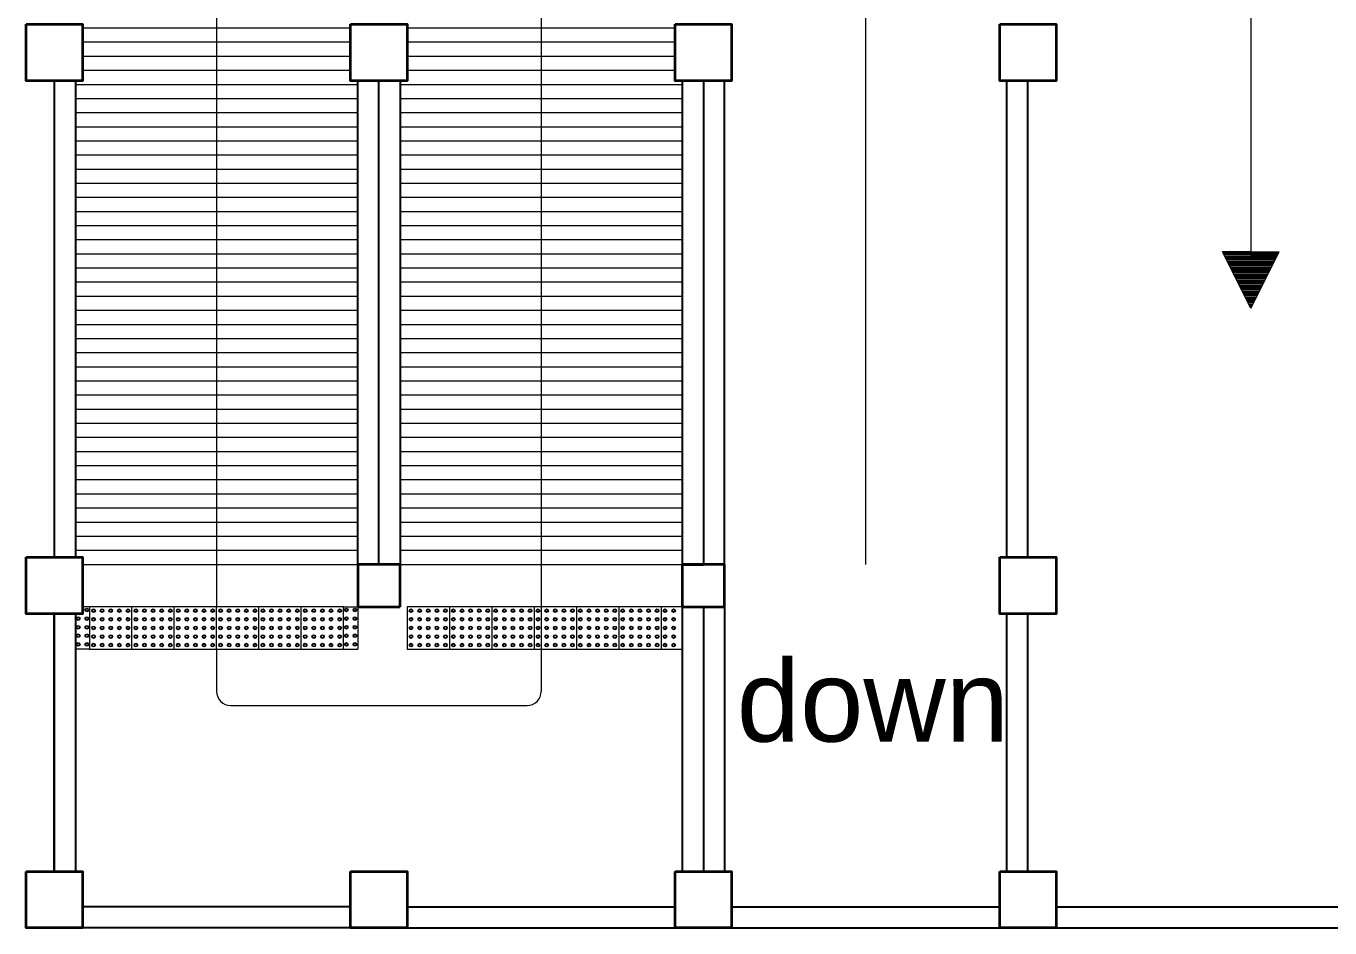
# Model space of a CAD drawing. Header units: millimetres. Extents: x 116 to 538, y 77 to 149.
# Drawn here: x 239.65 to 248.89, y 111.11 to 117.5 of the extents above; entities that cross this region are included whole.
import ezdxf

# ---------------------------------------------------------------- set-up
doc = ezdxf.new("R2010")
doc.units = ezdxf.units.MM
doc.header["$MEASUREMENT"] = 0
doc.styles.add('SWISSLT175', font='swissl.ttf', dxfattribs={"height": 0.175})

msp = doc.modelspace()

# ---------------------------------------------------------------- linework, layer by layer
at = {"color": 8, "lineweight": 9}
for p, q in [((241.0004, 126.5851), (241.0004, 113.3851)), ((245.6004, 113.6851), (245.6004, 126.5851)), ((243.3004, 123.7693), (243.3004, 112.7851)), ((248.3301, 123.2166), (248.3301, 115.8988)), ((240.0504, 117.4851), (241.9504, 117.4851)), ((242.3504, 117.4851), (244.2504, 117.4851)), ((240.0504, 117.3851), (241.9504, 117.3851)), ((242.3504, 117.3851), (244.2504, 117.3851)), ((240.0504, 117.2851), (241.9504, 117.2851)), ((242.3504, 117.2851), (244.2504, 117.2851)), ((240.0504, 117.1851), (241.9504, 117.1851)), ((242.3504, 117.1851), (244.2504, 117.1851)), ((240.0004, 117.0851), (242.0004, 117.0851)), ((242.3004, 117.0851), (244.3004, 117.0851)), ((240.0004, 116.9851), (242.0004, 116.9851)), ((242.3004, 116.9851), (244.3004, 116.9851)), ((240.0004, 116.8851), (242.0004, 116.8851)), ((242.3004, 116.8851), (244.3004, 116.8851)), ((240.0004, 116.7851), (242.0004, 116.7851)), ((242.3004, 116.7851), (244.3004, 116.7851)), ((240.0004, 116.6851), (242.0004, 116.6851)), ((242.3004, 116.6851), (244.3004, 116.6851)), ((240.0004, 116.5851), (242.0004, 116.5851)), ((242.3004, 116.5851), (244.3004, 116.5851)), ((240.0004, 116.4851), (242.0004, 116.4851)), ((242.3004, 116.4851), (244.3004, 116.4851)), ((240.0004, 116.3851), (242.0004, 116.3851)), ((242.3004, 116.3851), (244.3004, 116.3851)), ((240.0004, 116.2851), (242.0004, 116.2851)), ((242.3004, 116.2851), (244.3004, 116.2851)), ((240.0004, 116.1851), (242.0004, 116.1851)), ((242.3004, 116.1851), (244.3004, 116.1851)), ((240.0004, 116.0851), (242.0004, 116.0851)), ((242.3004, 116.0851), (244.3004, 116.0851)), ((240.0004, 115.9851), (242.0004, 115.9851)), ((242.3004, 115.9851), (244.3004, 115.9851)), ((240.0004, 115.8851), (242.0004, 115.8851)), ((242.3004, 115.8851), (244.3004, 115.8851)), ((248.3301, 115.8988), (248.1301, 115.8988)), ((248.3301, 115.4988), (248.1301, 115.8988)), ((248.3301, 115.8888), (248.1351, 115.8888)), ((248.3301, 115.8788), (248.1401, 115.8788)), ((248.3301, 115.8688), (248.1451, 115.8688)), ((248.3301, 115.8988), (248.5301, 115.8988)), ((248.3301, 115.4988), (248.5301, 115.8988)), ((248.3301, 115.8888), (248.5251, 115.8888)), ((248.3301, 115.8788), (248.5201, 115.8788)), ((248.5151, 115.8688), (248.3301, 115.8688)), ((240.0004, 115.7851), (242.0004, 115.7851)), ((242.3004, 115.7851), (244.3004, 115.7851)), ((248.3301, 115.8588), (248.1501, 115.8588)), ((248.3301, 115.8488), (248.1551, 115.8488)), ((248.3301, 115.8388), (248.1601, 115.8388)), ((248.3301, 115.8288), (248.1651, 115.8288)), ((248.3301, 115.8188), (248.1701, 115.8188)), ((248.3301, 115.8088), (248.1751, 115.8088)), ((248.3301, 115.8088), (248.1751, 115.8088)), ((248.3301, 115.7988), (248.1801, 115.7988)), ((248.3301, 115.7888), (248.1851, 115.7888)), ((248.3301, 115.7788), (248.1901, 115.7788)), ((248.5101, 115.8588), (248.3301, 115.8588)), ((248.5051, 115.8488), (248.3301, 115.8488)), ((248.5001, 115.8388), (248.3301, 115.8388)), ((248.4951, 115.8288), (248.3301, 115.8288)), ((248.4901, 115.8188), (248.3301, 115.8188)), ((248.4851, 115.8088), (248.3301, 115.8088)), ((248.4851, 115.8088), (248.3301, 115.8088)), ((248.4801, 115.7988), (248.3301, 115.7988)), ((248.4751, 115.7888), (248.3301, 115.7888)), ((248.4701, 115.7788), (248.3301, 115.7788)), ((240.0004, 115.6851), (242.0004, 115.6851)), ((242.3004, 115.6851), (244.3004, 115.6851)), ((248.3301, 115.7688), (248.1951, 115.7688)), ((248.3301, 115.7588), (248.2001, 115.7588)), ((248.3301, 115.7488), (248.2051, 115.7488)), ((248.3301, 115.7388), (248.2101, 115.7388)), ((248.3301, 115.7288), (248.2151, 115.7288)), ((248.3301, 115.7188), (248.2201, 115.7188)), ((248.3301, 115.7088), (248.2251, 115.7088)), ((248.3301, 115.6988), (248.2301, 115.6988)), ((248.3301, 115.6888), (248.2351, 115.6888)), ((248.4651, 115.7688), (248.3301, 115.7688)), ((248.4601, 115.7588), (248.3301, 115.7588)), ((248.4551, 115.7488), (248.3301, 115.7488)), ((248.4501, 115.7388), (248.3301, 115.7388)), ((248.4451, 115.7288), (248.3301, 115.7288)), ((248.4401, 115.7188), (248.3301, 115.7188)), ((248.4351, 115.7088), (248.3301, 115.7088)), ((248.4301, 115.6988), (248.3301, 115.6988)), ((248.4251, 115.6888), (248.3301, 115.6888)), ((248.3301, 115.6788), (248.2401, 115.6788)), ((248.3301, 115.6688), (248.2451, 115.6688)), ((248.3301, 115.6588), (248.2501, 115.6588)), ((248.3301, 115.6488), (248.2551, 115.6488)), ((248.3301, 115.6388), (248.2601, 115.6388)), ((248.3301, 115.6288), (248.2651, 115.6288)), ((248.3301, 115.6188), (248.2701, 115.6188)), ((248.3301, 115.6088), (248.2751, 115.6088)), ((248.3301, 115.5988), (248.2801, 115.5988)), ((248.4201, 115.6788), (248.3301, 115.6788)), ((248.4151, 115.6688), (248.3301, 115.6688)), ((248.4101, 115.6588), (248.3301, 115.6588)), ((248.4051, 115.6488), (248.3301, 115.6488)), ((248.4001, 115.6388), (248.3301, 115.6388)), ((248.3951, 115.6288), (248.3301, 115.6288)), ((248.3901, 115.6188), (248.3301, 115.6188)), ((248.3851, 115.6088), (248.3301, 115.6088)), ((248.3801, 115.5988), (248.3301, 115.5988)), ((240.0004, 115.5851), (242.0004, 115.5851)), ((242.3004, 115.5851), (244.3004, 115.5851)), ((248.3301, 115.5888), (248.2851, 115.5888)), ((248.3301, 115.5788), (248.2901, 115.5788)), ((248.3301, 115.5688), (248.2951, 115.5688)), ((248.3301, 115.5588), (248.3001, 115.5588)), ((248.3301, 115.5488), (248.3051, 115.5488)), ((248.3301, 115.5388), (248.3101, 115.5388)), ((248.3301, 115.5288), (248.3151, 115.5288)), ((248.3301, 115.5188), (248.3201, 115.5188)), ((248.3301, 115.5088), (248.3251, 115.5088)), ((248.3751, 115.5888), (248.3301, 115.5888)), ((248.3701, 115.5788), (248.3301, 115.5788)), ((248.3651, 115.5688), (248.3301, 115.5688)), ((248.3601, 115.5588), (248.3301, 115.5588)), ((248.3551, 115.5488), (248.3301, 115.5488)), ((248.3501, 115.5388), (248.3301, 115.5388)), ((248.3451, 115.5288), (248.3301, 115.5288)), ((248.3401, 115.5188), (248.3301, 115.5188)), ((248.3351, 115.5088), (248.3301, 115.5088)), ((240.0004, 115.4851), (242.0004, 115.4851)), ((242.3004, 115.4851), (244.3004, 115.4851)), ((240.0004, 115.3851), (242.0004, 115.3851)), ((242.3004, 115.3851), (244.3004, 115.3851)), ((240.0004, 115.2851), (242.0004, 115.2851)), ((242.3004, 115.2851), (244.3004, 115.2851)), ((240.0004, 115.1851), (242.0004, 115.1851)), ((242.3004, 115.1851), (244.3004, 115.1851)), ((240.0004, 115.0851), (242.0004, 115.0851)), ((242.3004, 115.0851), (244.3004, 115.0851)), ((240.0004, 114.9851), (242.0004, 114.9851)), ((242.3004, 114.9851), (244.3004, 114.9851)), ((240.0004, 114.8851), (242.0004, 114.8851)), ((242.3004, 114.8851), (244.3004, 114.8851)), ((240.0004, 114.7851), (242.0004, 114.7851)), ((242.3004, 114.7851), (244.3004, 114.7851)), ((240.0004, 114.6851), (242.0004, 114.6851)), ((242.3004, 114.6851), (244.3004, 114.6851)), ((240.0004, 114.5851), (242.0004, 114.5851)), ((242.3004, 114.5851), (244.3004, 114.5851)), ((240.0004, 114.4851), (242.0004, 114.4851)), ((242.3004, 114.4851), (244.3004, 114.4851)), ((240.0004, 114.3851), (242.0004, 114.3851)), ((242.3004, 114.3851), (244.3004, 114.3851)), ((240.0004, 114.2851), (242.0004, 114.2851)), ((242.3004, 114.2851), (244.3004, 114.2851)), ((240.0004, 114.1851), (242.0004, 114.1851)), ((242.3004, 114.1851), (244.3004, 114.1851)), ((240.0004, 114.0851), (242.0004, 114.0851)), ((242.3004, 114.0851), (244.3004, 114.0851)), ((240.0004, 113.9851), (242.0004, 113.9851)), ((242.3004, 113.9851), (244.3004, 113.9851)), ((240.0004, 113.8851), (242.0004, 113.8851)), ((242.3004, 113.8851), (244.3004, 113.8851)), ((240.0004, 113.7851), (242.0004, 113.7851)), ((242.3004, 113.7851), (244.3004, 113.7851)), ((240.0504, 113.6851), (242.0004, 113.6851)), ((242.3004, 113.6851), (244.3004, 113.6851)), ((240.1004, 113.3851), (240.0504, 113.3851)), ((240.4004, 113.3851), (240.1004, 113.3851)), ((240.1004, 113.3851), (240.1004, 113.0851)), ((240.4004, 113.0851), (240.4004, 113.3851)), ((240.7004, 113.3851), (240.4004, 113.3851)), ((240.7004, 113.0851), (240.7004, 113.3851)), ((241.0004, 113.3851), (240.7004, 113.3851)), ((241.0004, 113.0851), (241.0004, 113.3851)), ((241.3004, 113.3851), (241.0004, 113.3851)), ((241.3004, 113.0851), (241.3004, 113.3851)), ((241.6004, 113.3851), (241.3004, 113.3851)), ((241.6004, 113.0851), (241.6004, 113.3851)), ((241.9004, 113.3851), (241.6004, 113.3851)), ((241.9004, 113.0851), (241.9004, 113.3851)), ((241.9004, 113.3851), (242.0004, 113.3851)), ((242.0004, 113.3851), (242.0004, 113.0851)), ((242.6504, 113.3851), (242.3504, 113.3851)), ((242.3504, 113.3851), (242.3504, 113.0851)), ((242.9504, 113.3851), (242.6504, 113.3851)), ((242.6504, 113.3851), (242.6504, 113.0851)), ((243.2504, 113.3851), (242.9504, 113.3851)), ((242.9504, 113.3851), (242.9504, 113.0851)), ((243.5504, 113.3851), (243.2504, 113.3851)), ((243.2504, 113.3851), (243.2504, 113.0851)), ((243.8504, 113.3851), (243.5504, 113.3851)), ((243.5504, 113.3851), (243.5504, 113.0851)), ((244.1504, 113.3851), (243.8504, 113.3851)), ((243.8504, 113.3851), (243.8504, 113.0851)), ((244.4504, 113.3851), (244.1504, 113.3851)), ((244.1504, 113.3851), (244.1504, 113.0851)), ((240.1004, 113.0851), (240.0004, 113.0851)), ((240.1004, 113.0851), (240.4004, 113.0851)), ((240.4004, 113.0851), (240.7004, 113.0851)), ((240.7004, 113.0851), (241.0004, 113.0851)), ((241.0004, 113.0851), (241.3004, 113.0851)), ((241.0004, 113.0851), (241.0004, 112.7851)), ((241.3004, 113.0851), (241.6004, 113.0851)), ((241.6004, 113.0851), (241.9004, 113.0851)), ((241.9004, 113.0851), (242.0004, 113.0851)), ((242.3504, 113.0851), (242.6504, 113.0851)), ((242.6504, 113.0851), (242.9504, 113.0851)), ((242.9504, 113.0851), (243.2504, 113.0851)), ((243.2504, 113.0851), (243.5504, 113.0851)), ((243.5504, 113.0851), (243.8504, 113.0851)), ((243.8504, 113.0851), (244.1504, 113.0851)), ((244.1504, 113.0851), (244.3004, 113.0851)), ((241.1004, 112.6851), (243.2004, 112.6851))]:
    msp.add_line(p, q, dxfattribs=at)
at = {"color": 8, "lineweight": 25}
for p, q in [((239.8504, 117.1101), (239.8504, 113.7351)), ((240.0004, 117.1101), (240.0004, 113.7351)), ((242.0004, 113.6851), (242.0004, 117.1101)), ((242.1504, 113.6851), (242.1504, 117.1101)), ((242.3004, 117.1101), (242.3004, 113.6851)), ((244.3004, 117.1101), (244.3004, 113.6851)), ((244.4504, 117.1101), (244.4504, 113.6851)), ((244.6004, 113.6851), (244.6004, 117.1101)), ((246.6004, 113.7351), (246.6004, 117.1101)), ((246.7504, 113.7351), (246.7504, 117.1101)), ((244.3004, 113.6851), (244.3004, 111.5101)), ((244.6004, 113.6851), (244.6004, 111.5101)), ((244.4504, 113.3851), (244.4504, 111.5101)), ((239.8504, 111.5101), (239.8504, 113.3351)), ((239.8504, 113.3351), (239.8504, 111.5101)), ((240.0004, 113.3351), (240.0004, 111.5101)), ((246.6004, 111.5101), (246.6004, 113.3351)), ((246.7504, 111.5101), (246.7504, 113.3351)), ((241.9504, 111.2601), (240.0504, 111.2601)), ((242.3504, 111.2601), (244.2504, 111.2601)), ((244.6504, 111.2601), (246.5504, 111.2601)), ((246.9504, 111.2601), (249.9504, 111.2601)), ((241.9504, 111.1101), (240.0504, 111.1101)), ((242.3504, 111.1101), (246.5504, 111.1101)), ((246.9504, 111.1101), (249.9504, 111.1101))]:
    msp.add_line(p, q, dxfattribs=at)
at = {"color": 8, "lineweight": 35}
for p, q in [((242.0004, 113.6851), (242.0004, 113.3851)), ((242.3004, 113.6851), (242.0004, 113.6851)), ((242.0004, 113.6851), (242.0004, 113.3851)), ((242.3004, 113.3851), (242.3004, 113.6851)), ((242.3004, 113.3851), (242.3004, 113.6851)), ((244.3004, 113.6851), (244.4504, 113.6851)), ((244.3004, 113.6851), (244.3004, 113.3851)), ((244.6004, 113.6851), (244.3004, 113.6851)), ((244.3004, 113.6851), (244.3004, 113.3851)), ((244.6004, 113.3851), (244.6004, 113.6851)), ((244.6004, 113.3851), (244.6004, 113.6851)), ((242.0004, 113.3851), (242.3004, 113.3851)), ((244.3004, 113.3851), (244.6004, 113.3851)), ((244.3004, 113.3851), (244.6004, 113.3851))]:
    msp.add_line(p, q, dxfattribs=at)
for points in [[(239.6504, 117.5101), (240.0504, 117.5101), (240.0504, 117.1101), (239.6504, 117.1101)], [(241.9504, 117.5101), (242.3504, 117.5101), (242.3504, 117.1101), (241.9504, 117.1101)], [(244.2504, 117.5101), (244.6504, 117.5101), (244.6504, 117.1101), (244.2504, 117.1101)], [(246.5504, 117.5101), (246.9504, 117.5101), (246.9504, 117.1101), (246.5504, 117.1101)], [(239.6504, 113.7351), (240.0504, 113.7351), (240.0504, 113.3351), (239.6504, 113.3351)], [(246.5504, 113.7351), (246.9504, 113.7351), (246.9504, 113.3351), (246.5504, 113.3351)], [(239.6504, 111.5101), (240.0504, 111.5101), (240.0504, 111.1101), (239.6504, 111.1101)], [(241.9504, 111.5101), (242.3504, 111.5101), (242.3504, 111.1101), (241.9504, 111.1101)], [(244.2504, 111.5101), (244.6504, 111.5101), (244.6504, 111.1101), (244.2504, 111.1101)], [(246.5504, 111.5101), (246.9504, 111.5101), (246.9504, 111.1101), (246.5504, 111.1101)]]:
    msp.add_lwpolyline(points, close=True, dxfattribs=at)
at = {"color": 8, "lineweight": 9}
for centre, radius in [((240.0809, 113.3621), 0.013), ((241.9199, 113.3621), 0.013), ((241.9809, 113.3621), 0.013), ((240.0199, 113.3011), 0.013), ((240.0199, 113.3011), 0.009), ((240.0809, 113.3011), 0.013), ((240.0809, 113.3621), 0.009), ((240.0809, 113.3011), 0.009), ((240.1284, 113.3571), 0.013), ((240.1284, 113.2961), 0.013), ((240.1284, 113.3571), 0.009), ((240.1284, 113.2961), 0.009), ((240.1894, 113.3571), 0.013), ((240.1894, 113.2961), 0.013), ((240.1894, 113.3571), 0.009), ((240.1894, 113.2961), 0.009), ((240.2504, 113.3571), 0.013), ((240.2504, 113.2961), 0.013), ((240.2504, 113.3571), 0.009), ((240.2504, 113.2961), 0.009), ((240.3114, 113.3571), 0.013), ((240.3114, 113.2961), 0.013), ((240.3114, 113.3571), 0.009), ((240.3114, 113.2961), 0.009), ((240.3724, 113.3571), 0.013), ((240.3724, 113.2961), 0.013), ((240.3724, 113.3571), 0.009), ((240.3724, 113.2961), 0.009), ((240.4284, 113.3571), 0.013), ((240.4284, 113.2961), 0.013), ((240.4284, 113.3571), 0.009), ((240.4284, 113.2961), 0.009), ((240.4894, 113.3571), 0.013), ((240.4894, 113.2961), 0.013), ((240.4894, 113.3571), 0.009), ((240.4894, 113.2961), 0.009), ((240.5504, 113.3571), 0.013), ((240.5504, 113.2961), 0.013), ((240.5504, 113.3571), 0.009), ((240.5504, 113.2961), 0.009), ((240.6114, 113.3571), 0.013), ((240.6114, 113.2961), 0.013), ((240.6114, 113.3571), 0.009), ((240.6114, 113.2961), 0.009), ((240.6724, 113.3571), 0.013), ((240.6724, 113.2961), 0.013), ((240.6724, 113.3571), 0.009), ((240.6724, 113.2961), 0.009), ((240.7284, 113.3571), 0.013), ((240.7284, 113.2961), 0.013), ((240.7284, 113.3571), 0.009), ((240.7284, 113.2961), 0.009), ((240.7894, 113.3571), 0.013), ((240.7894, 113.2961), 0.013), ((240.7894, 113.3571), 0.009), ((240.7894, 113.2961), 0.009), ((240.8504, 113.3571), 0.013), ((240.8504, 113.2961), 0.013), ((240.8504, 113.3571), 0.009), ((240.8504, 113.2961), 0.009), ((240.9114, 113.3571), 0.013), ((240.9114, 113.2961), 0.013), ((240.9114, 113.3571), 0.009), ((240.9114, 113.2961), 0.009), ((240.9724, 113.3571), 0.013), ((240.9724, 113.2961), 0.013), ((240.9724, 113.3571), 0.009), ((240.9724, 113.2961), 0.009), ((241.0284, 113.3571), 0.013), ((241.0284, 113.2961), 0.013), ((241.0284, 113.3571), 0.009), ((241.0284, 113.2961), 0.009), ((241.0894, 113.3571), 0.013), ((241.0894, 113.2961), 0.013), ((241.0894, 113.3571), 0.009), ((241.0894, 113.2961), 0.009), ((241.1504, 113.3571), 0.013), ((241.1504, 113.2961), 0.013), ((241.1504, 113.3571), 0.009), ((241.1504, 113.2961), 0.009), ((241.2114, 113.3571), 0.013), ((241.2114, 113.2961), 0.013), ((241.2114, 113.3571), 0.009), ((241.2114, 113.2961), 0.009), ((241.2724, 113.3571), 0.013), ((241.2724, 113.2961), 0.013), ((241.2724, 113.3571), 0.009), ((241.2724, 113.2961), 0.009), ((241.3284, 113.3571), 0.013), ((241.3284, 113.2961), 0.013), ((241.3284, 113.3571), 0.009), ((241.3284, 113.2961), 0.009), ((241.3894, 113.3571), 0.013), ((241.3894, 113.2961), 0.013), ((241.3894, 113.3571), 0.009), ((241.3894, 113.2961), 0.009), ((241.4504, 113.3571), 0.013), ((241.4504, 113.2961), 0.013), ((241.4504, 113.3571), 0.009), ((241.4504, 113.2961), 0.009), ((241.5114, 113.3571), 0.013), ((241.5114, 113.2961), 0.013), ((241.5114, 113.3571), 0.009), ((241.5114, 113.2961), 0.009), ((241.5724, 113.3571), 0.013), ((241.5724, 113.2961), 0.013), ((241.5724, 113.3571), 0.009), ((241.5724, 113.2961), 0.009), ((241.6284, 113.3571), 0.013), ((241.6284, 113.2961), 0.013), ((241.6284, 113.3571), 0.009), ((241.6284, 113.2961), 0.009), ((241.6894, 113.3571), 0.013), ((241.6894, 113.2961), 0.013), ((241.6894, 113.3571), 0.009), ((241.6894, 113.2961), 0.009), ((241.7504, 113.3571), 0.013), ((241.7504, 113.2961), 0.013), ((241.7504, 113.3571), 0.009), ((241.7504, 113.2961), 0.009), ((241.8114, 113.3571), 0.013), ((241.8114, 113.2961), 0.013), ((241.8114, 113.3571), 0.009), ((241.8114, 113.2961), 0.009), ((241.8724, 113.3571), 0.013), ((241.8724, 113.2961), 0.013), ((241.8724, 113.3571), 0.009), ((241.8724, 113.2961), 0.009), ((241.9199, 113.3011), 0.013), ((241.9199, 113.3621), 0.009), ((241.9199, 113.3011), 0.009), ((241.9809, 113.3011), 0.013), ((241.9809, 113.3621), 0.009), ((241.9809, 113.3011), 0.009), ((242.3784, 113.3571), 0.013), ((242.3784, 113.2961), 0.013), ((242.3784, 113.3571), 0.009), ((242.3784, 113.2961), 0.009), ((242.4394, 113.3571), 0.013), ((242.4394, 113.2961), 0.013), ((242.4394, 113.3571), 0.009), ((242.4394, 113.2961), 0.009), ((242.5004, 113.3571), 0.013), ((242.5004, 113.2961), 0.013), ((242.5004, 113.3571), 0.009), ((242.5004, 113.2961), 0.009), ((242.5614, 113.3571), 0.013), ((242.5614, 113.2961), 0.013), ((242.5614, 113.3571), 0.009), ((242.5614, 113.2961), 0.009), ((242.6224, 113.3571), 0.013), ((242.6224, 113.2961), 0.013), ((242.6224, 113.3571), 0.009), ((242.6224, 113.2961), 0.009), ((242.6784, 113.3571), 0.013), ((242.6784, 113.2961), 0.013), ((242.6784, 113.3571), 0.009), ((242.6784, 113.2961), 0.009), ((242.7394, 113.3571), 0.013), ((242.7394, 113.2961), 0.013), ((242.7394, 113.3571), 0.009), ((242.7394, 113.2961), 0.009), ((242.8004, 113.3571), 0.013), ((242.8004, 113.2961), 0.013), ((242.8004, 113.3571), 0.009), ((242.8004, 113.2961), 0.009), ((242.8614, 113.3571), 0.013), ((242.8614, 113.2961), 0.013), ((242.8614, 113.3571), 0.009), ((242.8614, 113.2961), 0.009), ((242.9224, 113.3571), 0.013), ((242.9224, 113.2961), 0.013), ((242.9224, 113.3571), 0.009), ((242.9224, 113.2961), 0.009), ((242.9784, 113.3571), 0.013), ((242.9784, 113.2961), 0.013), ((242.9784, 113.3571), 0.009), ((242.9784, 113.2961), 0.009), ((243.0394, 113.3571), 0.013), ((243.0394, 113.2961), 0.013), ((243.0394, 113.3571), 0.009), ((243.0394, 113.2961), 0.009), ((243.1004, 113.3571), 0.013), ((243.1004, 113.2961), 0.013), ((243.1004, 113.3571), 0.009), ((243.1004, 113.2961), 0.009), ((243.1614, 113.3571), 0.013), ((243.1614, 113.2961), 0.013), ((243.1614, 113.3571), 0.009), ((243.1614, 113.2961), 0.009), ((243.2224, 113.3571), 0.013), ((243.2224, 113.2961), 0.013), ((243.2224, 113.3571), 0.009), ((243.2224, 113.2961), 0.009), ((243.2784, 113.3571), 0.013), ((243.2784, 113.2961), 0.013), ((243.2784, 113.3571), 0.009), ((243.2784, 113.2961), 0.009), ((243.3394, 113.3571), 0.013), ((243.3394, 113.2961), 0.013), ((243.3394, 113.3571), 0.009), ((243.3394, 113.2961), 0.009), ((243.4004, 113.3571), 0.013), ((243.4004, 113.2961), 0.013), ((243.4004, 113.3571), 0.009), ((243.4004, 113.2961), 0.009), ((243.4614, 113.3571), 0.013), ((243.4614, 113.2961), 0.013), ((243.4614, 113.3571), 0.009), ((243.4614, 113.2961), 0.009), ((243.5224, 113.3571), 0.013), ((243.5224, 113.2961), 0.013), ((243.5224, 113.3571), 0.009), ((243.5224, 113.2961), 0.009), ((243.5784, 113.3571), 0.013), ((243.5784, 113.2961), 0.013), ((243.5784, 113.3571), 0.009), ((243.5784, 113.2961), 0.009), ((243.6394, 113.3571), 0.013), ((243.6394, 113.2961), 0.013), ((243.6394, 113.3571), 0.009), ((243.6394, 113.2961), 0.009), ((243.7004, 113.3571), 0.013), ((243.7004, 113.2961), 0.013), ((243.7004, 113.3571), 0.009), ((243.7004, 113.2961), 0.009), ((243.7614, 113.3571), 0.013), ((243.7614, 113.2961), 0.013), ((243.7614, 113.3571), 0.009), ((243.7614, 113.2961), 0.009), ((243.8224, 113.3571), 0.013), ((243.8224, 113.2961), 0.013), ((243.8224, 113.3571), 0.009), ((243.8224, 113.2961), 0.009), ((243.8784, 113.3571), 0.013), ((243.8784, 113.2961), 0.013), ((243.8784, 113.3571), 0.009), ((243.8784, 113.2961), 0.009), ((243.9394, 113.3571), 0.013), ((243.9394, 113.2961), 0.013), ((243.9394, 113.3571), 0.009), ((243.9394, 113.2961), 0.009), ((244.0004, 113.3571), 0.013), ((244.0004, 113.2961), 0.013), ((244.0004, 113.3571), 0.009), ((244.0004, 113.2961), 0.009), ((244.0614, 113.3571), 0.013), ((244.0614, 113.2961), 0.013), ((244.0614, 113.3571), 0.009), ((244.0614, 113.2961), 0.009), ((244.1224, 113.3571), 0.013), ((244.1224, 113.2961), 0.013), ((244.1224, 113.3571), 0.009), ((244.1224, 113.2961), 0.009), ((244.1784, 113.3571), 0.013), ((244.1784, 113.2961), 0.013), ((244.1784, 113.3571), 0.009), ((244.1784, 113.2961), 0.009), ((244.2394, 113.3571), 0.013), ((244.2394, 113.2961), 0.013), ((244.2394, 113.3571), 0.009), ((244.2394, 113.2961), 0.009), ((240.0199, 113.2401), 0.013), ((240.0199, 113.1791), 0.013), ((240.0199, 113.2401), 0.009), ((240.0199, 113.1791), 0.009), ((240.0809, 113.2401), 0.013), ((240.0809, 113.1791), 0.013), ((240.0809, 113.2401), 0.009), ((240.0809, 113.1791), 0.009), ((240.1284, 113.2351), 0.013), ((240.1284, 113.2351), 0.009), ((240.1894, 113.2351), 0.013), ((240.1894, 113.2351), 0.009), ((240.2504, 113.2351), 0.013), ((240.2504, 113.2351), 0.009), ((240.3114, 113.2351), 0.013), ((240.3114, 113.2351), 0.009), ((240.3724, 113.2351), 0.013), ((240.3724, 113.2351), 0.009), ((240.4284, 113.2351), 0.013), ((240.4284, 113.2351), 0.009), ((240.4894, 113.2351), 0.013), ((240.4894, 113.2351), 0.009), ((240.5504, 113.2351), 0.013), ((240.5504, 113.2351), 0.009), ((240.6114, 113.2351), 0.013), ((240.6114, 113.2351), 0.009), ((240.6724, 113.2351), 0.013), ((240.6724, 113.2351), 0.009), ((240.7284, 113.2351), 0.013), ((240.7284, 113.2351), 0.009), ((240.7894, 113.2351), 0.013), ((240.7894, 113.2351), 0.009), ((240.8504, 113.2351), 0.013), ((240.8504, 113.2351), 0.009), ((240.9114, 113.2351), 0.013), ((240.9114, 113.2351), 0.009), ((240.9724, 113.2351), 0.013), ((240.9724, 113.2351), 0.009), ((241.0284, 113.2351), 0.013), ((241.0284, 113.2351), 0.009), ((241.0894, 113.2351), 0.013), ((241.0894, 113.2351), 0.009), ((241.1504, 113.2351), 0.013), ((241.1504, 113.2351), 0.009), ((241.2114, 113.2351), 0.013), ((241.2114, 113.2351), 0.009), ((241.2724, 113.2351), 0.013), ((241.2724, 113.2351), 0.009), ((241.3284, 113.2351), 0.013), ((241.3284, 113.2351), 0.009), ((241.3894, 113.2351), 0.013), ((241.3894, 113.2351), 0.009), ((241.4504, 113.2351), 0.013), ((241.4504, 113.2351), 0.009), ((241.5114, 113.2351), 0.013), ((241.5114, 113.2351), 0.009), ((241.5724, 113.2351), 0.013), ((241.5724, 113.2351), 0.009), ((241.6284, 113.2351), 0.013), ((241.6284, 113.2351), 0.009), ((241.6894, 113.2351), 0.013), ((241.6894, 113.2351), 0.009), ((241.7504, 113.2351), 0.013), ((241.7504, 113.2351), 0.009), ((241.8114, 113.2351), 0.013), ((241.8114, 113.2351), 0.009), ((241.8724, 113.2351), 0.013), ((241.8724, 113.2351), 0.009), ((241.9199, 113.2401), 0.013), ((241.9199, 113.1791), 0.013), ((241.9199, 113.2401), 0.009), ((241.9199, 113.1791), 0.009), ((241.9809, 113.2401), 0.013), ((241.9809, 113.1791), 0.013), ((241.9809, 113.2401), 0.009), ((241.9809, 113.1791), 0.009), ((242.3784, 113.2351), 0.013), ((242.3784, 113.2351), 0.009), ((242.4394, 113.2351), 0.013), ((242.4394, 113.2351), 0.009), ((242.5004, 113.2351), 0.013), ((242.5004, 113.2351), 0.009), ((242.5614, 113.2351), 0.013), ((242.5614, 113.2351), 0.009), ((242.6224, 113.2351), 0.013), ((242.6224, 113.2351), 0.009), ((242.6784, 113.2351), 0.013), ((242.6784, 113.2351), 0.009), ((242.7394, 113.2351), 0.013), ((242.7394, 113.2351), 0.009), ((242.8004, 113.2351), 0.013), ((242.8004, 113.2351), 0.009), ((242.8614, 113.2351), 0.013), ((242.8614, 113.2351), 0.009), ((242.9224, 113.2351), 0.013), ((242.9224, 113.2351), 0.009), ((242.9784, 113.2351), 0.013), ((242.9784, 113.2351), 0.009), ((243.0394, 113.2351), 0.013), ((243.0394, 113.2351), 0.009), ((243.1004, 113.2351), 0.013), ((243.1004, 113.2351), 0.009), ((243.1614, 113.2351), 0.013), ((243.1614, 113.2351), 0.009), ((243.2224, 113.2351), 0.013), ((243.2224, 113.2351), 0.009), ((243.2784, 113.2351), 0.013), ((243.2784, 113.2351), 0.009), ((243.3394, 113.2351), 0.013), ((243.3394, 113.2351), 0.009), ((243.4004, 113.2351), 0.013), ((243.4004, 113.2351), 0.009), ((243.4614, 113.2351), 0.013), ((243.4614, 113.2351), 0.009), ((243.5224, 113.2351), 0.013), ((243.5224, 113.2351), 0.009), ((243.5784, 113.2351), 0.013), ((243.5784, 113.2351), 0.009), ((243.6394, 113.2351), 0.013), ((243.6394, 113.2351), 0.009), ((243.7004, 113.2351), 0.013), ((243.7004, 113.2351), 0.009), ((243.7614, 113.2351), 0.013), ((243.7614, 113.2351), 0.009), ((243.8224, 113.2351), 0.013), ((243.8224, 113.2351), 0.009), ((243.8784, 113.2351), 0.013), ((243.8784, 113.2351), 0.009), ((243.9394, 113.2351), 0.013), ((243.9394, 113.2351), 0.009), ((244.0004, 113.2351), 0.013), ((244.0004, 113.2351), 0.009), ((244.0614, 113.2351), 0.013), ((244.0614, 113.2351), 0.009), ((244.1224, 113.2351), 0.013), ((244.1224, 113.2351), 0.009), ((244.1784, 113.2351), 0.013), ((244.1784, 113.2351), 0.009), ((244.2394, 113.2351), 0.013), ((244.2394, 113.2351), 0.009), ((240.0199, 113.1181), 0.013), ((240.0199, 113.1181), 0.009), ((240.0809, 113.1181), 0.013), ((240.0809, 113.1181), 0.009), ((240.1284, 113.1741), 0.013), ((240.1284, 113.1131), 0.013), ((240.1284, 113.1741), 0.009), ((240.1284, 113.1131), 0.009), ((240.1894, 113.1741), 0.013), ((240.1894, 113.1131), 0.013), ((240.1894, 113.1741), 0.009), ((240.1894, 113.1131), 0.009), ((240.2504, 113.1741), 0.013), ((240.2504, 113.1131), 0.013), ((240.2504, 113.1741), 0.009), ((240.2504, 113.1131), 0.009), ((240.3114, 113.1741), 0.013), ((240.3114, 113.1131), 0.013), ((240.3114, 113.1741), 0.009), ((240.3114, 113.1131), 0.009), ((240.3724, 113.1741), 0.013), ((240.3724, 113.1131), 0.013), ((240.3724, 113.1741), 0.009), ((240.3724, 113.1131), 0.009), ((240.4284, 113.1741), 0.013), ((240.4284, 113.1131), 0.013), ((240.4284, 113.1741), 0.009), ((240.4284, 113.1131), 0.009), ((240.4894, 113.1741), 0.013), ((240.4894, 113.1131), 0.013), ((240.4894, 113.1741), 0.009), ((240.4894, 113.1131), 0.009), ((240.5504, 113.1741), 0.013), ((240.5504, 113.1131), 0.013), ((240.5504, 113.1741), 0.009), ((240.5504, 113.1131), 0.009), ((240.6114, 113.1741), 0.013), ((240.6114, 113.1131), 0.013), ((240.6114, 113.1741), 0.009), ((240.6114, 113.1131), 0.009), ((240.6724, 113.1741), 0.013), ((240.6724, 113.1131), 0.013), ((240.6724, 113.1741), 0.009), ((240.6724, 113.1131), 0.009), ((240.7284, 113.1741), 0.013), ((240.7284, 113.1131), 0.013), ((240.7284, 113.1741), 0.009), ((240.7284, 113.1131), 0.009), ((240.7894, 113.1741), 0.013), ((240.7894, 113.1131), 0.013), ((240.7894, 113.1741), 0.009), ((240.7894, 113.1131), 0.009), ((240.8504, 113.1741), 0.013), ((240.8504, 113.1131), 0.013), ((240.8504, 113.1741), 0.009), ((240.8504, 113.1131), 0.009), ((240.9114, 113.1741), 0.013), ((240.9114, 113.1131), 0.013), ((240.9114, 113.1741), 0.009), ((240.9114, 113.1131), 0.009), ((240.9724, 113.1741), 0.013), ((240.9724, 113.1131), 0.013), ((240.9724, 113.1741), 0.009), ((240.9724, 113.1131), 0.009), ((241.0284, 113.1741), 0.013), ((241.0284, 113.1131), 0.013), ((241.0284, 113.1741), 0.009), ((241.0284, 113.1131), 0.009), ((241.0894, 113.1741), 0.013), ((241.0894, 113.1131), 0.013), ((241.0894, 113.1741), 0.009), ((241.0894, 113.1131), 0.009), ((241.1504, 113.1741), 0.013), ((241.1504, 113.1131), 0.013), ((241.1504, 113.1741), 0.009), ((241.1504, 113.1131), 0.009), ((241.2114, 113.1741), 0.013), ((241.2114, 113.1131), 0.013), ((241.2114, 113.1741), 0.009), ((241.2114, 113.1131), 0.009), ((241.2724, 113.1741), 0.013), ((241.2724, 113.1131), 0.013), ((241.2724, 113.1741), 0.009), ((241.2724, 113.1131), 0.009), ((241.3284, 113.1741), 0.013), ((241.3284, 113.1131), 0.013), ((241.3284, 113.1741), 0.009), ((241.3284, 113.1131), 0.009), ((241.3894, 113.1741), 0.013), ((241.3894, 113.1131), 0.013), ((241.3894, 113.1741), 0.009), ((241.3894, 113.1131), 0.009), ((241.4504, 113.1741), 0.013), ((241.4504, 113.1131), 0.013), ((241.4504, 113.1741), 0.009), ((241.4504, 113.1131), 0.009), ((241.5114, 113.1741), 0.013), ((241.5114, 113.1131), 0.013), ((241.5114, 113.1741), 0.009), ((241.5114, 113.1131), 0.009), ((241.5724, 113.1741), 0.013), ((241.5724, 113.1131), 0.013), ((241.5724, 113.1741), 0.009), ((241.5724, 113.1131), 0.009), ((241.6284, 113.1741), 0.013), ((241.6284, 113.1131), 0.013), ((241.6284, 113.1741), 0.009), ((241.6284, 113.1131), 0.009), ((241.6894, 113.1741), 0.013), ((241.6894, 113.1131), 0.013), ((241.6894, 113.1741), 0.009), ((241.6894, 113.1131), 0.009), ((241.7504, 113.1741), 0.013), ((241.7504, 113.1131), 0.013), ((241.7504, 113.1741), 0.009), ((241.7504, 113.1131), 0.009), ((241.8114, 113.1741), 0.013), ((241.8114, 113.1131), 0.013), ((241.8114, 113.1741), 0.009), ((241.8114, 113.1131), 0.009), ((241.8724, 113.1741), 0.013), ((241.8724, 113.1131), 0.013), ((241.8724, 113.1741), 0.009), ((241.8724, 113.1131), 0.009), ((241.9199, 113.1181), 0.013), ((241.9199, 113.1181), 0.009), ((241.9809, 113.1181), 0.013), ((241.9809, 113.1181), 0.009), ((242.3784, 113.1741), 0.013), ((242.3784, 113.1131), 0.013), ((242.3784, 113.1741), 0.009), ((242.3784, 113.1131), 0.009), ((242.4394, 113.1741), 0.013), ((242.4394, 113.1131), 0.013), ((242.4394, 113.1741), 0.009), ((242.4394, 113.1131), 0.009), ((242.5004, 113.1741), 0.013), ((242.5004, 113.1131), 0.013), ((242.5004, 113.1741), 0.009), ((242.5004, 113.1131), 0.009), ((242.5614, 113.1741), 0.013), ((242.5614, 113.1131), 0.013), ((242.5614, 113.1741), 0.009), ((242.5614, 113.1131), 0.009), ((242.6224, 113.1741), 0.013), ((242.6224, 113.1131), 0.013), ((242.6224, 113.1741), 0.009), ((242.6224, 113.1131), 0.009), ((242.6784, 113.1741), 0.013), ((242.6784, 113.1131), 0.013), ((242.6784, 113.1741), 0.009), ((242.6784, 113.1131), 0.009), ((242.7394, 113.1741), 0.013), ((242.7394, 113.1131), 0.013), ((242.7394, 113.1741), 0.009), ((242.7394, 113.1131), 0.009), ((242.8004, 113.1741), 0.013), ((242.8004, 113.1131), 0.013), ((242.8004, 113.1741), 0.009), ((242.8004, 113.1131), 0.009), ((242.8614, 113.1741), 0.013), ((242.8614, 113.1131), 0.013), ((242.8614, 113.1741), 0.009), ((242.8614, 113.1131), 0.009), ((242.9224, 113.1741), 0.013), ((242.9224, 113.1131), 0.013), ((242.9224, 113.1741), 0.009), ((242.9224, 113.1131), 0.009), ((242.9784, 113.1741), 0.013), ((242.9784, 113.1131), 0.013), ((242.9784, 113.1741), 0.009), ((242.9784, 113.1131), 0.009), ((243.0394, 113.1741), 0.013), ((243.0394, 113.1131), 0.013), ((243.0394, 113.1741), 0.009), ((243.0394, 113.1131), 0.009), ((243.1004, 113.1741), 0.013), ((243.1004, 113.1131), 0.013), ((243.1004, 113.1741), 0.009), ((243.1004, 113.1131), 0.009), ((243.1614, 113.1741), 0.013), ((243.1614, 113.1131), 0.013), ((243.1614, 113.1741), 0.009), ((243.1614, 113.1131), 0.009), ((243.2224, 113.1741), 0.013), ((243.2224, 113.1131), 0.013), ((243.2224, 113.1741), 0.009), ((243.2224, 113.1131), 0.009), ((243.2784, 113.1741), 0.013), ((243.2784, 113.1131), 0.013), ((243.2784, 113.1741), 0.009), ((243.2784, 113.1131), 0.009), ((243.3394, 113.1741), 0.013), ((243.3394, 113.1131), 0.013), ((243.3394, 113.1741), 0.009), ((243.3394, 113.1131), 0.009), ((243.4004, 113.1741), 0.013), ((243.4004, 113.1131), 0.013), ((243.4004, 113.1741), 0.009), ((243.4004, 113.1131), 0.009), ((243.4614, 113.1741), 0.013), ((243.4614, 113.1131), 0.013), ((243.4614, 113.1741), 0.009), ((243.4614, 113.1131), 0.009), ((243.5224, 113.1741), 0.013), ((243.5224, 113.1131), 0.013), ((243.5224, 113.1741), 0.009), ((243.5224, 113.1131), 0.009), ((243.5784, 113.1741), 0.013), ((243.5784, 113.1131), 0.013), ((243.5784, 113.1741), 0.009), ((243.5784, 113.1131), 0.009), ((243.6394, 113.1741), 0.013), ((243.6394, 113.1131), 0.013), ((243.6394, 113.1741), 0.009), ((243.6394, 113.1131), 0.009), ((243.7004, 113.1741), 0.013), ((243.7004, 113.1131), 0.013), ((243.7004, 113.1741), 0.009), ((243.7004, 113.1131), 0.009), ((243.7614, 113.1741), 0.013), ((243.7614, 113.1131), 0.013), ((243.7614, 113.1741), 0.009), ((243.7614, 113.1131), 0.009), ((243.8224, 113.1741), 0.013), ((243.8224, 113.1131), 0.013), ((243.8224, 113.1741), 0.009), ((243.8224, 113.1131), 0.009), ((243.8784, 113.1741), 0.013), ((243.8784, 113.1131), 0.013), ((243.8784, 113.1741), 0.009), ((243.8784, 113.1131), 0.009), ((243.9394, 113.1741), 0.013), ((243.9394, 113.1131), 0.013), ((243.9394, 113.1741), 0.009), ((243.9394, 113.1131), 0.009), ((244.0004, 113.1741), 0.013), ((244.0004, 113.1131), 0.013), ((244.0004, 113.1741), 0.009), ((244.0004, 113.1131), 0.009), ((244.0614, 113.1741), 0.013), ((244.0614, 113.1131), 0.013), ((244.0614, 113.1741), 0.009), ((244.0614, 113.1131), 0.009), ((244.1224, 113.1741), 0.013), ((244.1224, 113.1131), 0.013), ((244.1224, 113.1741), 0.009), ((244.1224, 113.1131), 0.009), ((244.1784, 113.1741), 0.013), ((244.1784, 113.1131), 0.013), ((244.1784, 113.1741), 0.009), ((244.1784, 113.1131), 0.009), ((244.2394, 113.1741), 0.013), ((244.2394, 113.1131), 0.013), ((244.2394, 113.1741), 0.009), ((244.2394, 113.1131), 0.009)]:
    msp.add_circle(centre, radius, dxfattribs=at)
for centre, start, end in [((241.1004, 112.7851), 180, 270), ((243.2004, 112.7851), 270, 0)]:
    msp.add_arc(centre, 0.1, start, end, dxfattribs=at)

# ---------------------------------------------------------------- texts
at = {"color": 8, "lineweight": -2, "ltscale": 0.4, "insert": (245.6511, 112.7144), "char_height": 0.57785, "width": 0.904674, "attachment_point": 5, "line_spacing_factor": 0.9, "style": 'SWISSLT175'}
msp.add_mtext('down', dxfattribs=at)

doc.saveas('drawing.dxf')
